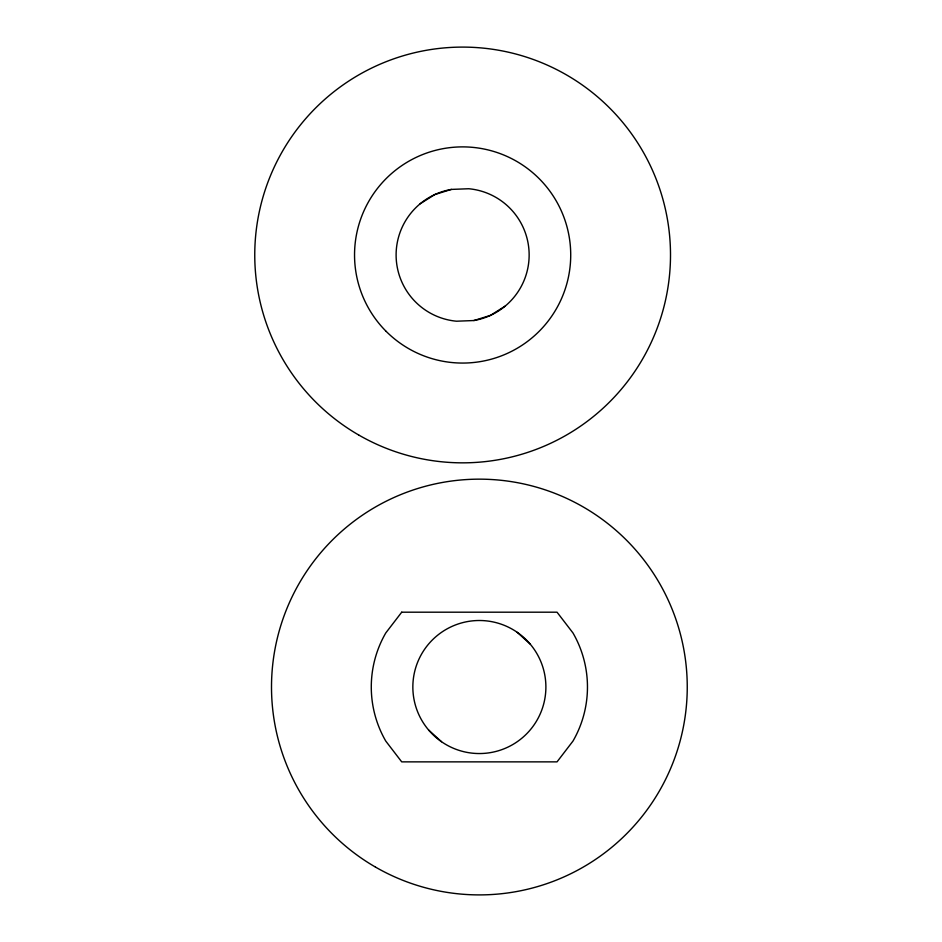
<?xml version="1.0" encoding="UTF-8"?>
<svg xmlns="http://www.w3.org/2000/svg" width="942" height="942" viewBox="0 0 942 942"><rect width="100%" height="100%" fill="white"/><g stroke="black" fill="none" stroke-linecap="round" stroke-linejoin="round"><path stroke-width="1.41" d="M420.12 203.802L434.815 194.547L451.395 189.413L468.751 188.741A66.517 66.517 0 0 1 473.85 320.539L456.505 321.21A66.517 66.517 0 0 1 451.395 189.413M505.136 306.138L490.441 315.393L473.85 320.539M517.252 632.341L530.111 644.01M428.634 730.038L441.492 741.707A66.517 66.517 0 0 0 545.665 692.488A66.517 66.517 0 0 0 450.959 626.877A66.517 66.517 0 0 0 441.492 741.707M401.716 612.194L385.761 632.977A108.094 108.094 0 0 0 385.761 741.071L401.716 761.866L557.04 761.866L572.983 741.071A108.094 108.094 0 0 0 572.983 632.977L557.04 612.194L401.716 612.194M375.434 867.052A207.876 207.876 0 0 0 687.248 687.024A207.876 207.876 0 0 0 375.434 507.008A207.876 207.876 0 0 0 375.434 867.052M358.69 434.992A207.876 207.876 0 0 0 670.504 254.976A207.876 207.876 0 0 0 358.69 74.948A207.876 207.876 0 0 0 358.69 434.992M386.196 331.407A108.094 108.094 0 0 0 567.037 282.953A108.094 108.094 0 0 0 434.651 150.567A108.094 108.094 0 0 0 386.196 331.407"/></g></svg>
